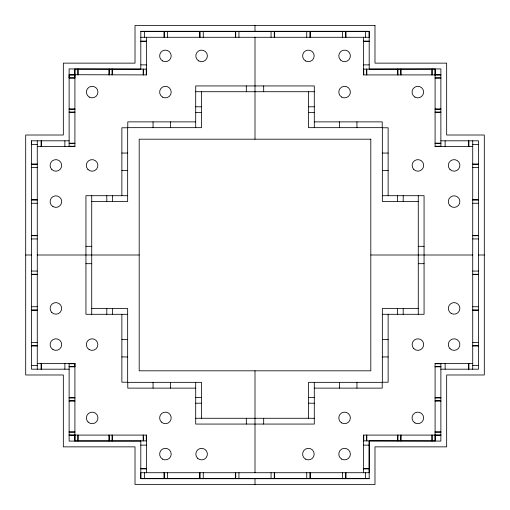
<?xml version="1.0" encoding="UTF-8"?>
<svg xmlns="http://www.w3.org/2000/svg" width="510" height="510" viewBox="0 0 510 510"><rect width="100%" height="100%" fill="white"/><g stroke="black" fill="none" stroke-linecap="round" stroke-linejoin="round"><path stroke-width="0.76" d="M69.124 140.811L31.486 140.811L31.486 144.375L37.275 144.375M146.6 440.876L74.715 440.876L74.715 435.087L146.6 435.087L146.6 472.719M146.6 37.281L146.6 74.913L74.715 74.715M37.275 363.4L74.913 363.4L74.913 366.824L69.124 366.824M74.913 74.715L74.913 78.138L69.124 78.138L69.124 74.715L74.913 74.715L74.913 146.6L37.275 146.6M255 472.719L255 370.808M255 139.192L255 37.281M369.189 441.073L369.189 472.719L140.811 472.719L140.811 478.711L369.189 478.711L369.189 440.876L440.876 441.073L440.876 363.4M140.811 31.486L369.189 31.486L369.189 69.124L440.876 68.927L440.876 146.6M140.811 37.281L369.189 37.281L369.189 31.288L140.811 31.288L140.811 69.124L69.124 68.927L69.124 146.6M140.811 41.1L146.6 41.1M363.4 41.1L369.189 41.1M140.811 41.527L146.6 41.527M363.4 41.527L369.189 41.527M140.811 64.878L146.6 64.878M363.4 64.878L369.189 64.878M146.6 69.124L74.715 69.124L74.715 74.913M363.4 69.124L435.285 69.124L435.285 74.913L363.4 74.913L363.4 37.281M440.876 74.715L435.087 74.715L435.087 146.6L472.719 146.6M69.124 75.059L74.913 75.059M435.087 75.059L440.876 75.059M69.124 77.8L74.913 77.8M435.087 77.8L440.876 77.8M435.087 78.138L440.876 78.138M195.706 91.723L314.294 91.723M195.706 106.794L201.495 106.794M308.505 106.794L314.294 106.794M69.124 108.949L74.913 108.949M435.087 108.949L440.876 108.949M69.124 109.287L74.913 109.287M435.087 109.287L440.876 109.287M69.124 112.028L74.913 112.028M435.087 112.028L440.876 112.028M69.124 112.372L74.913 112.372M435.087 112.372L440.876 112.372M195.706 112.589L201.495 112.589M308.505 112.589L314.294 112.589M195.706 121.871L127.78 121.871L127.78 127.659L201.495 127.659L201.495 91.723M314.294 121.871L382.219 121.871L382.219 127.659L308.505 127.659L308.505 91.723M440.876 140.811L478.514 140.811L478.514 369.189L440.876 369.189M69.124 143.176L74.913 143.176M435.087 143.176L440.876 143.176M69.124 143.52L74.913 143.52M435.087 143.52L440.876 143.52M472.719 144.375L478.514 144.375M69.124 146.255L74.913 146.255M435.087 146.255L440.876 146.255M121.871 153.057L127.659 153.057M382.341 153.057L388.129 153.057M31.486 164.003L37.275 164.003M472.719 164.003L478.514 164.003M31.486 164.36L37.275 164.36M472.719 164.36L478.514 164.36M31.486 167.573L37.275 167.573M472.719 167.573L478.514 167.573M121.871 170.429L127.659 170.429M382.341 170.429L388.129 170.429M127.659 195.706L85.935 195.706L85.935 314.294L127.659 314.294M382.341 195.706L424.065 195.706L424.065 314.294L382.341 314.294M31.486 199.69L37.275 199.69M472.719 199.69L478.514 199.69M31.486 200.047L37.275 200.047M472.719 200.047L478.514 200.047M91.723 201.495L127.659 201.495L127.659 127.78L121.871 127.78L121.871 195.706M418.276 201.495L382.341 201.495L382.341 127.78L388.129 127.78L388.129 195.706M31.486 203.254L37.275 203.254M472.719 203.254L478.514 203.254M31.486 235.371L37.275 235.371M472.719 235.371L478.514 235.371M31.486 235.728L37.275 235.728M472.719 235.728L478.514 235.728M31.486 238.941L37.275 238.941M472.719 238.941L478.514 238.941M85.935 246.317L91.723 246.317M418.276 246.317L424.065 246.317M25.698 255L31.486 255M37.281 255L139.192 255M370.808 255L472.719 255M478.514 255L484.302 255M85.935 263.683L91.723 263.683M418.276 263.683L424.065 263.683M31.486 271.059L37.275 271.059M472.719 271.059L478.514 271.059M31.486 274.272L37.275 274.272M472.719 274.272L478.514 274.272M31.486 274.629L37.275 274.629M472.719 274.629L478.514 274.629M31.486 306.746L37.275 306.746M472.719 306.746L478.514 306.746M91.723 308.505L127.659 308.505L127.659 382.219L121.871 382.219L121.871 314.294M418.276 308.505L382.341 308.505L382.341 382.219L388.129 382.219L388.129 314.294M31.486 309.952L37.275 309.952M472.719 309.952L478.514 309.952M31.486 310.309L37.275 310.309M472.719 310.309L478.514 310.309M121.871 339.571L127.659 339.571M382.341 339.571L388.129 339.571M31.486 342.427L37.275 342.427M472.719 342.427L478.514 342.427M31.486 345.64L37.275 345.64M472.719 345.64L478.514 345.64M31.486 345.997L37.275 345.997M472.719 345.997L478.514 345.997M121.871 356.943L127.659 356.943M382.341 356.943L388.129 356.943M472.719 363.4L435.087 363.4L435.087 435.285L440.876 435.285M69.124 363.745L74.913 363.745M435.087 363.745L440.876 363.745M31.486 365.625L37.275 365.625M472.719 365.625L478.514 365.625M69.124 366.48L74.913 366.48M435.087 366.48L440.876 366.48M435.087 366.824L440.876 366.824M69.124 369.189L31.486 369.189L31.486 140.811M195.706 388.129L127.78 388.129L127.78 382.341L201.495 382.341L201.495 418.276M314.294 388.129L382.219 388.129L382.219 382.341L308.505 382.341L308.505 418.276M195.706 397.411L201.495 397.411M308.505 397.411L314.294 397.411M69.124 397.628L74.913 397.628M435.087 397.628L440.876 397.628M69.124 397.972L74.913 397.972M435.087 397.972L440.876 397.972M69.124 400.713L74.913 400.713M435.087 400.713L440.876 400.713M69.124 401.051L74.913 401.051M435.087 401.051L440.876 401.051M195.706 403.206L201.495 403.206M308.505 403.206L314.294 403.206M195.706 418.276L314.294 418.276M69.124 431.862L74.913 431.862M435.087 431.862L440.876 431.862M69.124 432.2L74.913 432.2M435.087 432.2L440.876 432.2M69.124 434.941L74.913 434.941M435.087 434.941L440.876 434.941M69.124 435.285L74.913 435.285L74.913 363.4M363.4 440.876L435.285 440.876L435.285 435.087L363.4 435.087L363.4 472.719M140.811 441.073L69.124 441.073L69.124 363.4M140.811 445.122L146.6 445.122M363.4 445.122L369.189 445.122M140.811 468.473L146.6 468.473M363.4 468.473L369.189 468.473M140.811 468.9L146.6 468.9M363.4 468.9L369.189 468.9M369.189 478.514L140.811 478.514L140.811 440.876M472.719 140.811L472.719 369.189M468.9 140.811L468.9 146.6M468.9 363.4L468.9 369.189M468.473 140.811L468.473 146.6M468.473 363.4L468.473 369.189M445.122 140.811L445.122 146.6M445.122 363.4L445.122 369.189M434.941 69.124L434.941 74.913M434.941 435.087L434.941 440.876M432.2 69.124L432.2 74.913M432.2 435.087L432.2 440.876M431.862 69.124L431.862 74.913M431.862 435.087L431.862 440.876M418.276 195.706L418.276 314.294M403.206 195.706L403.206 201.495M403.206 308.505L403.206 314.294M401.051 69.124L401.051 74.913M401.051 435.087L401.051 440.876M400.713 69.124L400.713 74.913M400.713 435.087L400.713 440.876M397.972 69.124L397.972 74.913M397.972 435.087L397.972 440.876M397.628 69.124L397.628 74.913M397.628 435.087L397.628 440.876M397.411 195.706L397.411 201.495M397.411 308.505L397.411 314.294M366.824 69.124L366.824 74.913M366.824 435.087L366.824 440.876M366.48 69.124L366.48 74.913M366.48 435.087L366.48 440.876M365.625 31.486L365.625 37.281M365.625 472.719L365.625 478.514M363.745 69.124L363.745 74.913M363.745 435.087L363.745 440.876M356.943 121.871L356.943 127.659M356.943 382.341L356.943 388.129M345.997 31.486L345.997 37.281M345.997 472.719L345.997 478.514M345.64 31.486L345.64 37.281M345.64 472.719L345.64 478.514M342.427 31.486L342.427 37.281M342.427 472.719L342.427 478.514M339.571 121.871L339.571 127.659M339.571 382.341L339.571 388.129M314.294 127.659L314.294 85.935L195.706 85.935L195.706 127.659M314.294 382.341L314.294 424.065L195.706 424.065L195.706 382.341M310.309 31.486L310.309 37.281M310.309 472.719L310.309 478.514M309.952 31.486L309.952 37.281M309.952 472.719L309.952 478.514M306.746 31.486L306.746 37.281M306.746 472.719L306.746 478.514M274.629 31.486L274.629 37.281M274.629 472.719L274.629 478.514M274.272 31.486L274.272 37.281M274.272 472.719L274.272 478.514M271.059 31.486L271.059 37.281M271.059 472.719L271.059 478.514M263.683 85.935L263.683 91.723M263.683 418.276L263.683 424.065M255 25.5L255 31.288M255 478.711L255 484.5M246.317 85.935L246.317 91.723M246.317 418.276L246.317 424.065M238.941 31.486L238.941 37.281M238.941 472.719L238.941 478.514M235.728 31.486L235.728 37.281M235.728 472.719L235.728 478.514M235.371 31.486L235.371 37.281M235.371 472.719L235.371 478.514M203.254 31.486L203.254 37.281M203.254 472.719L203.254 478.514M200.047 31.486L200.047 37.281M200.047 472.719L200.047 478.514M199.69 31.486L199.69 37.281M199.69 472.719L199.69 478.514M170.429 121.871L170.429 127.659M170.429 382.341L170.429 388.129M167.573 31.486L167.573 37.281M167.573 472.719L167.573 478.514M164.36 31.486L164.36 37.281M164.36 472.719L164.36 478.514M164.003 31.486L164.003 37.281M164.003 472.719L164.003 478.514M153.057 121.871L153.057 127.659M153.057 382.341L153.057 388.129M146.255 69.124L146.255 74.913M146.255 435.087L146.255 440.876M144.375 31.486L144.375 37.281M144.375 472.719L144.375 478.514M143.52 69.124L143.52 74.913M143.52 435.087L143.52 440.876M143.176 69.124L143.176 74.913M143.176 435.087L143.176 440.876M112.589 195.706L112.589 201.495M112.589 308.505L112.589 314.294M112.372 69.124L112.372 74.913M112.372 435.087L112.372 440.876M112.028 69.124L112.028 74.913M112.028 435.087L112.028 440.876M109.287 69.124L109.287 74.913M109.287 435.087L109.287 440.876M108.949 69.124L108.949 74.913M108.949 435.087L108.949 440.876M106.794 195.706L106.794 201.495M106.794 308.505L106.794 314.294M91.723 195.706L91.723 314.294M78.138 69.124L78.138 74.913M78.138 435.087L78.138 440.876M77.8 69.124L77.8 74.913M77.8 435.087L77.8 440.876M75.059 69.124L75.059 74.913M75.059 435.087L75.059 440.876M74.715 435.087L74.715 440.876M64.878 140.811L64.878 146.6M64.878 363.4L64.878 369.189M41.527 140.811L41.527 146.6M41.527 363.4L41.527 369.189M41.1 140.811L41.1 146.6M41.1 363.4L41.1 369.189M37.275 140.811L37.275 369.189M374.984 25.5L135.016 25.5L135.016 63.138L63.336 63.138L63.336 135.016L25.698 135.016L25.698 374.984L63.336 374.984L63.336 446.862L135.016 446.862L135.016 484.5L374.984 484.5L374.984 446.862L446.664 446.862L446.664 374.984L484.302 374.984L484.302 135.016L446.664 135.016L446.664 63.138L374.984 63.138L374.984 25.5M370.808 139.192L139.192 139.192L139.192 370.808L370.808 370.808L370.808 139.192M89.275 97.104A5.788 5.788 0 0 0 97.958 92.087A5.788 5.788 0 0 0 89.275 87.076A5.788 5.788 0 0 0 89.275 97.104M87.994 169.511A5.788 5.788 0 0 0 97.684 166.917A5.788 5.788 0 0 0 90.589 159.821A5.788 5.788 0 0 0 87.994 169.511M51.803 169.511A5.788 5.788 0 0 0 61.493 166.917A5.788 5.788 0 0 0 54.398 159.821A5.788 5.788 0 0 0 51.803 169.511M53.002 206.62A5.788 5.788 0 0 0 61.691 201.609A5.788 5.788 0 0 0 53.002 196.592A5.788 5.788 0 0 0 53.002 206.62M162.524 97.104A5.788 5.788 0 0 0 171.207 92.087A5.788 5.788 0 0 0 162.524 87.076A5.788 5.788 0 0 0 162.524 97.104M198.709 60.913A5.788 5.788 0 0 0 207.398 55.902A5.788 5.788 0 0 0 198.709 50.885A5.788 5.788 0 0 0 198.709 60.913M162.524 60.913A5.788 5.788 0 0 0 171.207 55.902A5.788 5.788 0 0 0 162.524 50.885A5.788 5.788 0 0 0 162.524 60.913M88.077 422.006A5.788 5.788 0 0 0 97.761 419.411A5.788 5.788 0 0 0 90.672 412.316A5.788 5.788 0 0 0 88.077 422.006M89.193 349.599A5.788 5.788 0 0 0 97.882 344.581A5.788 5.788 0 0 0 89.193 339.571A5.788 5.788 0 0 0 89.193 349.599M53.002 349.599A5.788 5.788 0 0 0 61.691 344.581A5.788 5.788 0 0 0 53.002 339.571A5.788 5.788 0 0 0 53.002 349.599M51.803 312.49A5.788 5.788 0 0 0 61.493 309.889A5.788 5.788 0 0 0 54.398 302.8A5.788 5.788 0 0 0 51.803 312.49M161.326 422.006A5.788 5.788 0 0 0 171.009 419.411A5.788 5.788 0 0 0 163.92 412.316A5.788 5.788 0 0 0 161.326 422.006M197.51 458.197A5.788 5.788 0 0 0 207.2 455.602A5.788 5.788 0 0 0 200.111 448.507A5.788 5.788 0 0 0 197.51 458.197M162.524 459.115A5.788 5.788 0 0 0 171.207 454.098A5.788 5.788 0 0 0 162.524 449.087A5.788 5.788 0 0 0 162.524 459.115M414.936 97.104A5.788 5.788 0 0 0 423.619 92.087A5.788 5.788 0 0 0 414.936 87.076A5.788 5.788 0 0 0 414.936 97.104M413.814 169.511A5.788 5.788 0 0 0 423.504 166.917A5.788 5.788 0 0 0 416.415 159.821A5.788 5.788 0 0 0 413.814 169.511M450.005 169.511A5.788 5.788 0 0 0 459.695 166.917A5.788 5.788 0 0 0 452.599 159.821A5.788 5.788 0 0 0 450.005 169.511M450.005 205.702A5.788 5.788 0 0 0 459.695 203.107A5.788 5.788 0 0 0 452.599 196.012A5.788 5.788 0 0 0 450.005 205.702M341.687 97.104A5.788 5.788 0 0 0 350.37 92.087A5.788 5.788 0 0 0 341.687 87.076A5.788 5.788 0 0 0 341.687 97.104M305.496 60.913A5.788 5.788 0 0 0 314.185 55.902A5.788 5.788 0 0 0 305.496 50.885A5.788 5.788 0 0 0 305.496 60.913M340.489 59.995A5.788 5.788 0 0 0 350.179 57.401A5.788 5.788 0 0 0 343.083 50.305A5.788 5.788 0 0 0 340.489 59.995M414.936 422.924A5.788 5.788 0 0 0 423.619 417.913A5.788 5.788 0 0 0 414.936 412.896A5.788 5.788 0 0 0 414.936 422.924M413.814 348.674A5.788 5.788 0 0 0 423.504 346.08A5.788 5.788 0 0 0 416.415 338.991A5.788 5.788 0 0 0 413.814 348.674M450.005 348.674A5.788 5.788 0 0 0 459.695 346.08A5.788 5.788 0 0 0 452.599 338.991A5.788 5.788 0 0 0 450.005 348.674M451.203 313.408A5.788 5.788 0 0 0 459.892 308.391A5.788 5.788 0 0 0 451.203 303.38A5.788 5.788 0 0 0 451.203 313.408M341.687 422.924A5.788 5.788 0 0 0 350.37 417.913A5.788 5.788 0 0 0 341.687 412.896A5.788 5.788 0 0 0 341.687 422.924M305.496 459.115A5.788 5.788 0 0 0 314.185 454.098A5.788 5.788 0 0 0 305.496 449.087A5.788 5.788 0 0 0 305.496 459.115M341.687 459.115A5.788 5.788 0 0 0 350.37 454.098A5.788 5.788 0 0 0 341.687 449.087A5.788 5.788 0 0 0 341.687 459.115"/></g></svg>
